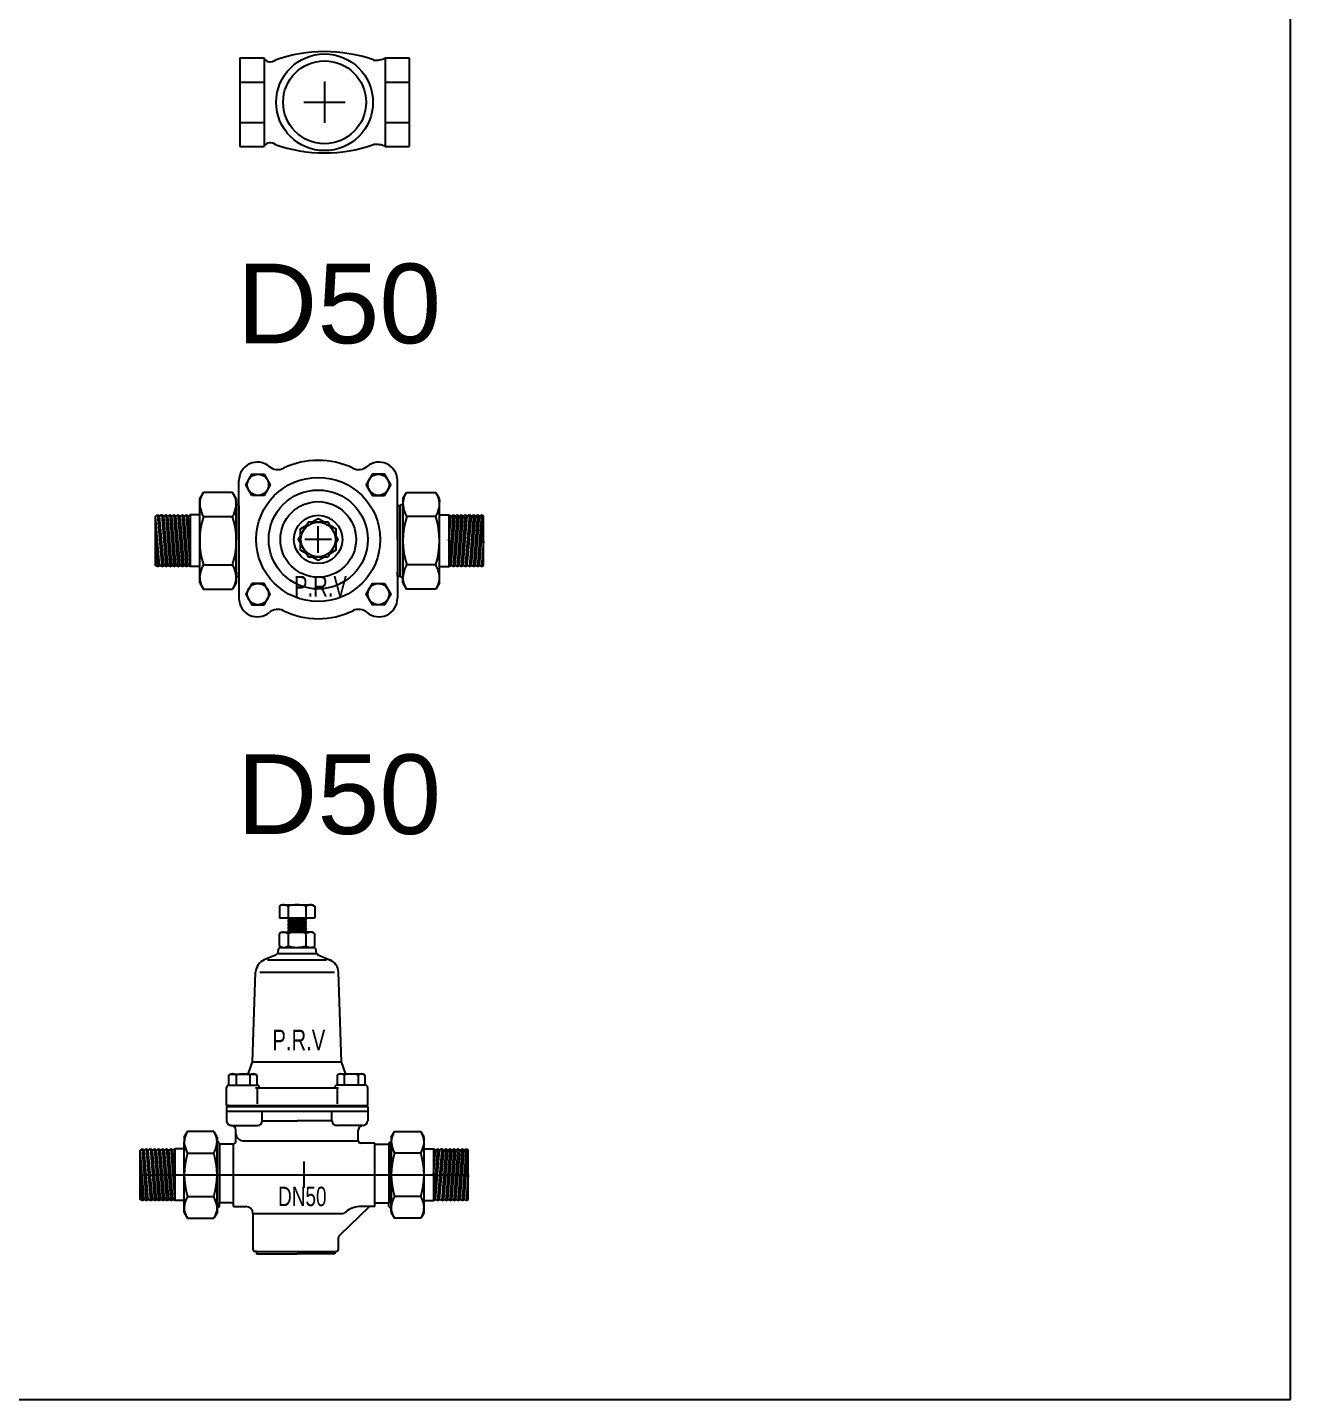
# Model space of a CAD drawing. Header units: millimetres. Extents: x 1218 to 72853, y -34712 to 16286.
# Drawn here: x 32299 to 33567, y 4681 to 6059 of the extents above; entities that cross this region are included whole.
import ezdxf

# ---------------------------------------------------------------- set-up
doc = ezdxf.new("R2010")
doc.units = ezdxf.units.MM
doc.set_wipeout_variables(frame=1)
doc.styles.get("Standard").update_dxf_attribs({"font": 'arial.ttf'})

# ---------------------------------------------------------------- blocks, each defined once
blk = doc.blocks.new('VAN1CHIEU-D50 PPR')
blk.add_wipeout([(-85, -44.5), (-85, 44.5), (-60.7, 44.5), (-60.7, 43.9), (-58.6, 42), (-55.4, 40.8), (-52.2, 41), (-49.5, 42.4), (-38.7, 45.7), (-28.4, 48.1), (-14.7, 50.2), (2.7, 50.9), (10.5, 50.5), (22.6, 49.1), (30, 47.8), (37, 46.2), (44.4, 44.1), (51.7, 42.3), (54.6, 42.5), (58.3, 43.4), (60.7, 44.5), (85, 44.5), (85, -44.5), (60.7, -44.5), (58.4, -43.4), (53, -42.4), (49.1, -42.5), (45.6, -43.7), (36.7, -46.2), (23.9, -48.9), (13.3, -50.3), (2.6, -50.9), (-13.7, -50.2), (-25.7, -48.6), (-34.4, -46.8), (-40.2, -45.3), (-45.2, -43.8), (-49.5, -42.4), (-51, -41.4), (-53, -40.8), (-55.4, -40.8), (-57.7, -41.5), (-59.2, -42.3), (-60.7, -43.9), (-60.7, -44.5)])
for p, q in [((-85, 44.5), (-60.7, 44.5)), ((-85, 44.5), (-85, -44.5)), ((-60.7, 44.5), (-60.7, -44.5)), ((60.7, 44.5), (60.7, -44.5)), ((60.7, 44.5), (85, 44.5)), ((85, 44.5), (85, -44.5)), ((-85, 20.2), (-60.7, 20.2)), ((0, 20.8), (0, -20.8)), ((60.7, 20.2), (85, 20.2)), ((-20.8, 0), (20.8, 0)), ((-85, -20.2), (-60.7, -20.2)), ((60.7, -20.2), (85, -20.2)), ((-85, -44.5), (-60.7, -44.5)), ((60.7, -44.5), (85, -44.5))]:
    blk.add_line(p, q)
for radius in [48.6, 41.6]:
    blk.add_circle((0, 0), radius)
for centre, radius, start, end in [((-54.3, 48.8), 8.1, 217.8145, 307.0088), ((0, -97.2), 148.1, 70.647, 109.518), ((51.7, 63.4), 21.1, 262.7174, 296.4421), ((-54.3, -48.8), 8.1, 52.9912, 142.1855), ((0, 97.2), 148.1, 250.482, 289.353), ((51.7, -63.4), 21.1, 63.5579, 97.2826)]:
    blk.add_arc(centre, radius, start, end)
at = {"flags": 1}
for p in [(-85, 0), (85, 0)]:
    blk.add_attdef('AMC', p, '', height=0.5, dxfattribs=at)
blk = doc.blocks.new('VANGIAMAP-D50 PPR')
blk.add_wipeout([(-86, -49.9), (-115.3, -49.9), (-119, -43.4), (-119, -27.3), (-163.3, -26.1), (-163.3, 23.5), (-161.2, 24.7), (-119, 24.7), (-119, 40.8), (-115.3, 47.3), (-79.6, 47.3), (-79.6, 59.1), (-72.6, 73.6), (-54.8, 76.6), (-42.2, 70.3), (-34.8, 71.6), (-4.4, 79.5), (18.6, 77.4), (36, 71), (42.2, 70.4), (49.1, 73.4), (64.7, 77.3), (75.3, 71), (79.4, 61.5), (79.6, 34.1), (85, 35.5), (85, 40.8), (88.8, 47.3), (118.1, 47.3), (121.9, 40.8), (121.9, 24.7), (164, 24.7), (166.1, 23.5), (166.1, -26.1), (164, -27.3), (121.9, -27.3), (121.9, -43.4), (118.1, -49.9), (88.8, -49.9), (85, -43.4), (85, -38.4), (79.6, -38.4), (79.6, -59.1), (75.1, -71.2), (68.9, -76), (61, -77.7), (51.3, -75), (42.2, -70.3), (34.8, -71.6), (22.9, -76.2), (6.2, -79.3), (-8.8, -79.1), (-21.4, -76.6), (-30.3, -73.6), (-40.5, -70.3), (-49.1, -73.4), (-56.1, -77.1), (-68.8, -76), (-77.9, -66.9), (-79.6, -59.1), (-79.6, -47.2), (-79.6, -40.6), (-82.3, -40.3), (-82.2, -43.4)])
for p, q in [((-79.6, 0), (-79.6, 59.1)), ((79.6, 0), (79.6, 59.1)), ((-119, 40.8), (-115.3, 47.3)), ((-86, 47.3), (-115.3, 47.3)), ((-82.2, 40.8), (-86, 47.3)), ((85, 40.8), (88.8, 47.3)), ((88.8, 47.3), (118.1, 47.3)), ((121.9, 40.8), (118.1, 47.3)), ((-119, -43.4), (-119, 35.1)), ((-82.2, 40.8), (-82.2, 35.5)), ((-82.2, 34.3), (-81, 35.5)), ((-82.2, 35.5), (-82.2, 33.5)), ((-82.2, -43.4), (-82.2, 35.1)), ((-82.2, 33.5), (-82.2, -36.2)), ((-79.6, 34.1), (-81, 35.5)), ((-79.6, 34.1), (-79.6, 32.9)), ((-79.6, 32.9), (-79.6, -32.9)), ((79.6, 34.1), (79.6, 32.9)), ((79.6, 34.1), (82.4, 34.1)), ((79.6, 32.9), (79.6, -32.9)), ((82.4, 34.1), (83.8, 35.5)), ((82.4, -36.7), (82.4, 34.1)), ((85, 34.3), (83.8, 35.5)), ((85, 40.8), (85, 35.5)), ((85, 35.5), (85, 33.6)), ((85, -43.4), (85, 35.2)), ((85, 33.6), (85, -36.2)), ((121.9, -43.4), (121.9, 35.2)), ((-161.2, 24.7), (-163.3, 23.5)), ((-163.3, -26.1), (-163.3, 23.5)), ((-159.2, -26.1), (-163.3, 23.5)), ((-161.2, 24.7), (-159.2, 23.5)), ((-161.2, 24.7), (-157.1, -27.3)), ((-157.1, 24.7), (-159.2, 23.5)), ((-155.1, -26.1), (-159.2, 23.5)), ((-157.1, 24.7), (-155.1, 23.5)), ((-157.1, 24.7), (-153, -27.3)), ((-153, 24.7), (-155.1, 23.5)), ((-151, -26.1), (-155.1, 23.5)), ((-153, 24.7), (-151, 23.5)), ((-153, 24.7), (-148.9, -27.3)), ((-148.9, 24.7), (-151, 23.5)), ((-146.9, -26.1), (-151, 23.5)), ((-148.9, 24.7), (-146.9, 23.5)), ((-148.9, 24.7), (-144.9, -27.3)), ((-144.9, 24.7), (-146.9, 23.5)), ((-142.8, -26.1), (-146.9, 23.5)), ((-144.9, 24.7), (-142.8, 23.5)), ((-144.9, 24.7), (-140.8, -27.3)), ((-140.8, 24.7), (-142.8, 23.5)), ((-138.7, -26.1), (-142.8, 23.5)), ((-140.8, 24.7), (-138.7, 23.5)), ((-140.8, 24.7), (-136.7, -27.3)), ((-136.7, 24.7), (-138.7, 23.5)), ((-134.6, -26.1), (-138.7, 23.5)), ((-136.7, 24.7), (-134.6, 23.5)), ((-136.7, 24.7), (-132.6, -27.3)), ((-132.6, 24.7), (-134.6, 23.5)), ((-130.5, -26.1), (-134.6, 23.5)), ((-132.6, 24.7), (-130.5, 23.5)), ((-132.6, 24.7), (-128.5, -27.3)), ((-128.5, 24.7), (-130.5, 23.5)), ((-128.5, -1.3), (-130.5, 23.5)), ((-128.5, 24.7), (-128.5, -27.3)), ((-119, 24.7), (-128.5, 24.7)), ((-121.4, 24.7), (-128.5, 24.7)), ((-115.3, 23), (-86, 23)), ((-82.2, -43.4), (-82.2, 23)), ((85, -43.4), (85, 23)), ((118.1, 23), (88.8, 23)), ((121.9, 24.7), (131.3, 24.7)), ((124.2, 24.7), (131.3, 24.7)), ((131.3, 24.7), (131.3, -27.3)), ((131.3, 24.7), (133.4, 23.5)), ((135.4, 24.7), (131.3, -27.3)), ((131.3, -1.3), (133.4, 23.5)), ((135.4, 24.7), (133.4, 23.5)), ((133.4, -26.1), (137.4, 23.5)), ((135.4, 24.7), (137.4, 23.5)), ((139.5, 24.7), (135.4, -27.3)), ((139.5, 24.7), (137.4, 23.5)), ((137.4, -26.1), (141.5, 23.5)), ((139.5, 24.7), (141.5, 23.5)), ((143.6, 24.7), (139.5, -27.3)), ((143.6, 24.7), (141.5, 23.5)), ((141.5, -26.1), (145.6, 23.5)), ((143.6, 24.7), (145.6, 23.5)), ((147.7, 24.7), (143.6, -27.3)), ((147.7, 24.7), (145.6, 23.5)), ((145.6, -26.1), (149.7, 23.5)), ((147.7, 24.7), (149.7, 23.5)), ((151.8, 24.7), (147.7, -27.3)), ((151.8, 24.7), (149.7, 23.5)), ((149.7, -26.1), (153.8, 23.5)), ((151.8, 24.7), (153.8, 23.5)), ((155.8, 24.7), (151.8, -27.3)), ((155.8, 24.7), (153.8, 23.5)), ((153.8, -26.1), (157.9, 23.5)), ((155.8, 24.7), (157.9, 23.5)), ((159.9, 24.7), (155.9, -27.3)), ((159.9, 24.7), (157.9, 23.5)), ((157.9, -26.1), (162, 23.5)), ((159.9, 24.7), (162, 23.5)), ((164, 24.7), (159.9, -27.3)), ((164, 24.7), (162, 23.5)), ((162, -26.1), (166.1, 23.5)), ((164, 24.7), (166.1, 23.5)), ((166.1, -26.1), (166.1, 23.5)), ((13.3, 0), (-13.3, 0)), ((0, -13.3), (0, 13.3)), ((79.6, 0), (79.6, -59.1)), ((-163.3, -1.3), (-161.2, -27.3)), ((-82.2, -1.3), (-82.2, -43.4)), ((-79.6, 0), (-79.6, -59.1)), ((85, -1.3), (85, -43.4)), ((166.1, -1.3), (164, -27.3)), ((-161.2, -27.3), (-163.3, -26.1)), ((-161.2, -27.3), (-159.2, -26.1)), ((-157.1, -27.3), (-159.2, -26.1)), ((-157.1, -27.3), (-155.1, -26.1)), ((-153, -27.3), (-155.1, -26.1)), ((-153, -27.3), (-151, -26.1)), ((-148.9, -27.3), (-151, -26.1)), ((-148.9, -27.3), (-146.9, -26.1)), ((-144.9, -27.3), (-146.9, -26.1)), ((-144.9, -27.3), (-142.8, -26.1)), ((-140.8, -27.3), (-142.8, -26.1)), ((-140.8, -27.3), (-138.7, -26.1)), ((-136.7, -27.3), (-138.7, -26.1)), ((-136.7, -27.3), (-134.6, -26.1)), ((-132.6, -27.3), (-134.6, -26.1)), ((-132.6, -27.3), (-130.5, -26.1)), ((-128.5, -27.3), (-130.5, -26.1)), ((-119, -27.3), (-128.5, -27.3)), ((-121.4, -27.3), (-128.5, -27.3)), ((-115.3, -25.6), (-86, -25.6)), ((118.1, -25.6), (88.8, -25.6)), ((121.9, -27.3), (131.3, -27.3)), ((124.2, -27.3), (131.3, -27.3)), ((131.3, -27.3), (133.4, -26.1)), ((135.4, -27.3), (133.4, -26.1)), ((135.4, -27.3), (137.4, -26.1)), ((139.5, -27.3), (137.4, -26.1)), ((139.5, -27.3), (141.5, -26.1)), ((143.6, -27.3), (141.5, -26.1)), ((143.6, -27.3), (145.6, -26.1)), ((147.7, -27.3), (145.6, -26.1)), ((147.7, -27.3), (149.7, -26.1)), ((151.8, -27.3), (149.7, -26.1)), ((151.8, -27.3), (153.8, -26.1)), ((155.9, -27.3), (153.8, -26.1)), ((155.9, -27.3), (157.9, -26.1)), ((159.9, -27.3), (157.9, -26.1)), ((159.9, -27.3), (162, -26.1)), ((164, -27.3), (162, -26.1)), ((164, -27.3), (166.1, -26.1)), ((-82.2, -38.2), (-82.2, -36.2)), ((-82.2, -36.9), (-81, -38.2)), ((-82.2, -43.4), (-82.2, -38.2)), ((-79.6, -36.8), (-81, -38.2)), ((-79.6, -36.8), (-79.6, -32.9)), ((79.6, -36.7), (79.6, -32.9)), ((79.6, -36.7), (82.4, -36.7)), ((82.4, -36.7), (83.8, -38.1)), ((85, -36.9), (83.8, -38.1)), ((85, -38.1), (85, -36.2)), ((85, -43.4), (85, -38.1)), ((-119, -43.4), (-115.3, -49.9)), ((-115.3, -49.9), (-86, -49.9)), ((-82.2, -43.4), (-86, -49.9)), ((85, -43.4), (88.8, -49.9)), ((118.1, -49.9), (88.8, -49.9)), ((121.9, -43.4), (118.1, -49.9))]:
    blk.add_line(p, q)
for points in [[(-66.7, 44.2), (-72.8, 54.9), (-66.7, 65.5), (-54.4, 65.5), (-48.2, 54.9), (-54.4, 44.2)], [(66.7, 44.2), (72.8, 54.9), (66.7, 65.6), (54.4, 65.6), (48.2, 54.9), (54.4, 44.2)], [(10, -17.3), (20, 0), (10, 17.3), (-10, 17.3), (-20, 0), (-10, -17.3)], [(-66.7, -44.2), (-72.8, -54.9), (-66.7, -65.6), (-54.4, -65.6), (-48.2, -54.9), (-54.4, -44.2)], [(66.7, -44.2), (72.8, -54.9), (66.7, -65.5), (54.4, -65.5), (48.2, -54.9), (54.4, -44.2)]]:
    blk.add_lwpolyline(points, close=True)
for points in [[(-11.9, 14), (-18.1, 10.4), (-18.1, 3.3)], [(6.2, 17.3), (0, 20.9), (-6.2, 17.3)], [(18.1, 3.3), (18.1, 10.4), (11.9, 14)], [(-18.1, -3.3), (-18.1, -10.4), (-11.9, -14)], [(11.9, -14), (18.1, -10.4), (18.1, -3.3)], [(-6.2, -17.3), (0, -20.9), (6.2, -17.3)]]:
    blk.add_lwpolyline(points)
for centre, radius in [((-60.5, 54.9), 10.7), ((0, 0), 62.3), ((60.5, 54.9), 10.7), ((0, 0), 49.7), ((0, 0), 38), ((0, 0), 24.3), ((0, 0), 17.3), ((-60.5, -54.9), 10.7), ((60.5, -54.9), 10.7)]:
    blk.add_circle(centre, radius)
for centre, radius, start, end in [((-61, 59.1), 18.6, 50.0031, 180.0039), ((-40.6, 83.5), 13.3, 230.0031, 295.9009), ((0, 0), 79.6, 64.1069, 115.9009), ((40.5, 83.5), 13.3, 244.1069, 310.0047), ((61, 59.1), 18.6, 0.0039, 130.0047), ((-98.5, 35.5), 20.5, 144.7443, 180.8793), ((-102.7, 35.5), 20.5, 359.1285, 35.2636), ((105.5, 35.5), 20.5, 144.7443, 180.8793), ((101.3, 35.5), 20.5, 359.1285, 35.2636), ((-88.4, 38), 30.8, 174.7443, 209.1285), ((-112.8, 38), 30.8, 330.8793, 5.2636), ((115.7, 38), 30.8, 174.7443, 209.1285), ((91.2, 38), 30.8, 330.8793, 5.2636), ((-38.6, -1.3), 80.4, 162.416, 197.5919), ((-162.6, -1.3), 80.4, 342.416, 17.5919), ((165.5, -1.3), 80.4, 162.416, 197.5919), ((41.4, -1.3), 80.4, 342.416, 17.5919), ((-88.4, -40.6), 30.8, 150.8793, 174.7443), ((-112.8, -40.6), 30.8, 5.2636, 29.1285), ((115.7, -40.6), 30.8, 150.8793, 174.7443), ((91.2, -40.6), 30.8, 5.2636, 29.1285), ((-98.5, -38.1), 20.5, 179.1285, 204.7443), ((-102.7, -38.1), 20.5, 335.2636, 0.8793), ((105.5, -38.1), 20.5, 179.1285, 204.7443), ((101.4, -38.1), 20.5, 335.2636, 0.8793), ((-61, -59.1), 18.6, 180.0039, 310.0047), ((61, -59.1), 18.6, 230.0031, 0.0039), ((-40.5, -83.5), 13.3, 64.1069, 130.0047), ((0, 0), 79.6, 244.1069, 295.9009), ((40.6, -83.5), 13.3, 50.0031, 115.9009)]:
    blk.add_arc(centre, radius, start, end)
at = {"width": 0.7}
blk.add_text('P.R.V', height=20.82, rotation=0.0039, dxfattribs=at).set_placement((-24.3, -57.4))
at = {"flags": 1}
for p in [(-82.2, -1.3), (85, -1.3)]:
    blk.add_attdef('AMC', p, '', height=0.5, dxfattribs=at)
blk = doc.blocks.new('VANGIAMAP-FRONT-D50 PPR')
blk.add_wipeout([(-47.9, -79.5), (-47.9, -77.1), (-49.1, -77.1), (-50.7, -76.4), (-51.4, -74.7), (-51.4, -39), (-53.5, -34), (-58.5, -31.9), (-70.9, -31.9), (-70.9, -30.7), (-71.5, -29), (-73.2, -28.3), (-85, -28.3), (-85, -31.8), (-86.3, -33.1), (-87.4, -32), (-87.4, -37.8), (-90.8, -43.6), (-117.1, -43.6), (-120.5, -37.8), (-120.5, -26), (-162.6, -26), (-164.7, -24.8), (-164.7, 24.8), (-162.6, 26), (-120.5, 26), (-120.5, 37.8), (-117.1, 43.6), (-90.8, 43.6), (-87.4, 37.8), (-87.4, 32), (-86.3, 33.1), (-85, 31.8), (-85, 30.7), (-70.9, 30.7), (-69.1, 32.1), (-68.5, 34.1), (-68.5, 41.3), (-68.5, 44.9), (-69.9, 48.2), (-73, 49.6), (-76.6, 51), (-77.9, 54.3), (-77.9, 87.8), (-77.3, 89.4), (-75.6, 90.1), (-75.5, 100.1), (-73.6, 101.2), (-56.2, 101.2), (-51.7, 113.6), (-48.7, 203.6), (-46.1, 211), (-40, 215.8), (-26.8, 222.2), (-26, 226), (-24.8, 229.7), (-24.8, 242.3), (-22.4, 243.7), (-16.2, 243.7), (-16.5, 257.8), (-24.8, 258.1), (-24.8, 269.7), (-22.5, 271.1), (8.2, 271.1), (10.6, 269.7), (10.6, 258.1), (2.3, 258.1), (2.3, 243.7), (8.2, 243.7), (10.6, 242.3), (10.6, 229.7), (10.1, 228.2), (11.1, 227.7), (11.8, 226), (12.1, 223.3), (13.2, 221.5), (15.4, 220.2), (27, 215.3), (31.2, 211.9), (34.1, 206.2), (34.6, 202.3), (37.5, 113.6), (42, 101.2), (59.4, 101.2), (61.3, 100.1), (61.4, 90.1), (63.1, 89.4), (63.8, 87.8), (63.8, 54.3), (62.4, 51), (58.8, 49.6), (55.2, 47.6), (54.3, 44.9), (54.3, 34.2), (55, 32.6), (56.7, 31.9), (70.9, 31.9), (70.9, 30.7), (85, 30.7), (85, 31.8), (86.3, 33.1), (87.4, 32), (87.4, 37.8), (90.8, 43.6), (117.1, 43.6), (120.4, 37.8), (120.4, 26), (162.6, 26), (164.7, 24.8), (164.7, -24.8), (162.6, -26), (120.5, -26), (120.5, -37.8), (117.1, -43.6), (90.8, -43.6), (87.4, -37.8), (87.4, -32), (86.3, -33.1), (85, -31.8), (85, -28.3), (70.9, -28.3), (70.9, -31.9), (67.4, -31.9), (66.4, -32), (65.4, -32.3), (34.7, -61.7), (34.3, -74.8), (33.6, -76.4), (30.9, -76.4), (30.9, -79.5)])
at = {"ltscale": 0.6}
for p, q in [((-22.5, 271.1), (-24.8, 269.7)), ((-24.8, 269.7), (-24.8, 258.1)), ((-16, 269.7), (-16, 258.1)), ((1.8, 269.7), (1.8, 258.1)), ((8.2, 271.1), (10.6, 269.7)), ((10.6, 269.7), (10.6, 258.1)), ((-22.4, 243.7), (-24.8, 242.3)), ((8.2, 243.7), (10.6, 242.3)), ((-22.4, 228.4), (-24.8, 229.7)), ((8.2, 228.4), (10.6, 229.7)), ((-73.6, 101.2), (-75.5, 100.1)), ((-49.2, 101.2), (-47.4, 100.1)), ((35.1, 101.2), (33.2, 100.1)), ((59.4, 101.2), (61.3, 100.1))]:
    blk.add_line(p, q, dxfattribs=at)
for p, q in [((-22.5, 271.1), (8.2, 271.1)), ((-24.8, 258.1), (10.6, 258.1)), ((-16, 258.1), (-16.5, 257.8)), ((-16.5, 257.8), (-15.3, 257.1)), ((-15.3, 257.1), (-16.5, 256.3)), ((-15.3, 257.1), (-16.5, 256.3)), ((-15.3, 255.6), (-16.5, 256.3)), ((-15.3, 255.6), (-16.5, 256.3)), ((-15.3, 255.6), (-16.5, 254.9)), ((-15.3, 254.2), (-16.5, 254.9)), ((-15.3, 254.2), (-16.5, 253.5)), ((-15.3, 252.8), (-16.5, 253.5)), ((-15.3, 252.8), (-16.5, 252)), ((-15.3, 251.4), (-16.5, 252)), ((-15.3, 251.4), (-16.5, 250.6)), ((-15.3, 249.9), (-16.5, 250.6)), ((-15.3, 249.9), (-16.5, 249.2)), ((-15.3, 248.5), (-16.5, 249.2)), ((-15.3, 248.5), (-16.5, 247.8)), ((-15.3, 257.1), (1.1, 256.5)), ((-15.3, 255.6), (1.1, 255)), ((-15.3, 254.2), (1.1, 253.6)), ((-15.3, 252.8), (1.1, 252.2)), ((-15.3, 251.4), (1.1, 250.8)), ((-15.3, 249.9), (1.1, 249.4)), ((1.1, 248), (-15.3, 248.5)), ((0.7, 258.1), (2.3, 257.3)), ((2.3, 257.3), (1.1, 256.5)), ((1.1, 256.5), (2.3, 255.8)), ((1.1, 256.5), (2.3, 255.8)), ((1.1, 255), (2.3, 255.7)), ((1.1, 255), (2.3, 255.7)), ((1.1, 255), (2.3, 254.3)), ((1.1, 253.6), (2.3, 254.3)), ((1.1, 253.6), (2.3, 252.9)), ((1.1, 252.2), (2.3, 252.9)), ((1.1, 252.2), (2.3, 251.4)), ((1.1, 250.8), (2.3, 251.5)), ((1.1, 250.8), (2.3, 250.1)), ((1.1, 249.4), (2.3, 250.1)), ((1.1, 249.4), (2.3, 248.6)), ((1.1, 248), (2.3, 248.6)), ((-24.8, 229.7), (-24.8, 242.3)), ((-22.4, 243.7), (2.3, 243.7)), ((-15.3, 247.1), (-16.5, 247.8)), ((-15.3, 247.1), (-16.5, 246.3)), ((-15.3, 245.7), (-16.5, 246.3)), ((-15.3, 245.7), (-16.5, 244.9)), ((-15.3, 244.3), (-16.5, 244.9)), ((-15.3, 244.3), (-16.2, 243.7)), ((-16, 242.3), (-16, 229.7)), ((-15.3, 247.1), (1.1, 246.6)), ((1.1, 245.1), (-15.3, 245.7)), ((-15.3, 244.3), (1.1, 243.7)), ((1.1, 248), (2.3, 247.2)), ((1.1, 246.6), (2.3, 247.2)), ((1.1, 246.6), (2.3, 245.8)), ((1.1, 245.1), (2.3, 245.8)), ((1.1, 245.1), (2.3, 244.4)), ((1.1, 243.7), (2.3, 244.4)), ((1.8, 242.3), (1.8, 229.7)), ((8.2, 243.7), (2.3, 243.7)), ((10.6, 229.7), (10.6, 242.3)), ((-26, 226), (-26, 224.8)), ((-25.8, 222.2), (11.6, 222.2)), ((-23.6, 228.4), (-16.5, 228.4)), ((-22.4, 228.4), (8.2, 228.4)), ((-22.4, 228.4), (8.2, 228.4)), ((-16.5, 228.4), (2.3, 228.4)), ((2.3, 228.4), (9.4, 228.4)), ((11.8, 226), (11.8, 224.8)), ((-28.9, 220.5), (-40, 215.8)), ((-36.7, 215.8), (22.5, 215.8)), ((14.7, 220.5), (25.8, 215.8)), ((14.7, 220.5), (27, 215.3)), ((-51.7, 113.6), (-48.7, 203.6)), ((-44.6, 203.6), (30.4, 203.6)), ((37.5, 113.6), (34.5, 203.6)), ((-56.2, 101.2), (-51.7, 113.6)), ((-51.7, 113.6), (37.5, 113.6)), ((42, 101.2), (37.5, 113.6)), ((-75.5, 90.1), (-75.5, 100.1)), ((-73.6, 101.2), (-49.2, 101.2)), ((-68.4, 100.1), (-68.4, 90.1)), ((-54.4, 100.1), (-54.4, 90.1)), ((-47.4, 100.1), (-47.4, 90.1)), ((33.2, 100.1), (33.2, 90.1)), ((59.4, 101.2), (35.1, 101.2)), ((40.2, 100.1), (40.2, 90.1)), ((54.3, 100.1), (54.3, 90.1)), ((61.3, 90.1), (61.3, 100.1)), ((-77.9, 69.7), (-77.9, 87.8)), ((-75.6, 90.1), (-47.2, 90.1)), ((-75.5, 90.1), (-47.4, 90.1)), ((-48.7, 87.4), (34.5, 87.4)), ((-47.2, 87.4), (-47.2, 71.3)), ((-44.9, 87.4), (-44.9, 87.8)), ((30.7, 87.4), (30.7, 87.8)), ((61.4, 90.1), (33.1, 90.1)), ((61.4, 90.1), (33.1, 90.1)), ((33.1, 87.4), (33.1, 71.3)), ((61.3, 90.1), (33.2, 90.1)), ((63.8, 69.7), (63.8, 87.8)), ((-75.6, 69.7), (-77.9, 69.7)), ((-75.6, 69.7), (61.4, 69.7)), ((-75.6, 69.7), (-75.6, 68.5)), ((61.4, 69.7), (61.4, 68.5)), ((61.4, 69.7), (61.4, 68.5)), ((61.4, 69.7), (63.8, 69.7)), ((61.4, 69.7), (63.8, 69.7)), ((-77.9, 68.5), (63.8, 68.5)), ((-77.9, 68.5), (-77.9, 63.8)), ((-77.9, 63.8), (63.8, 63.8)), ((-77.9, 63.8), (-77.9, 54.3)), ((-77.9, 63.8), (-77.9, 54.3)), ((-77.9, 63.8), (-70.9, 63.8)), ((-77.9, 63.8), (-66.1, 63.8)), ((-42.1, 54.3), (-42.1, 63.8)), ((27.9, 54.3), (27.9, 63.8)), ((63.8, 68.5), (63.8, 63.8)), ((63.8, 63.8), (63.8, 54.3)), ((63.8, 63.8), (63.8, 54.3)), ((63.8, 63.8), (63.8, 54.3)), ((-120.5, 37.8), (-117.1, 43.6)), ((-90.8, 43.6), (-117.1, 43.6)), ((-87.4, 37.8), (-90.8, 43.6)), ((-73, 49.6), (-46.8, 49.6)), ((-68.5, 44.9), (-68.5, 44.9)), ((-68.5, 44.9), (-68.5, 44.9)), ((-68.5, 44.9), (-68.5, 44.9)), ((-68.5, 34.2), (-68.5, 44.9)), ((-42.1, 54.3), (-7.1, 54.3)), ((27.9, 54.3), (-7.1, 54.3)), ((59, 49.6), (32.6, 49.6)), ((54.3, 44.9), (54.3, 44.6)), ((54.3, 44.9), (54.3, 44.9)), ((54.3, 34.2), (54.3, 44.9)), ((87.4, 37.8), (90.8, 43.6)), ((90.8, 43.6), (117.1, 43.6)), ((120.4, 37.8), (117.1, 43.6)), ((-120.5, -37.8), (-120.5, 32.7)), ((-87.4, 37.8), (-87.4, 33.1)), ((-87.4, 32), (-86.3, 33.1)), ((-87.4, 33.1), (-87.4, 31.3)), ((-87.4, -37.8), (-87.4, 32.7)), ((-87.4, 31.3), (-87.4, -31.3)), ((-85, 31.8), (-86.3, 33.1)), ((-85, 31.8), (-85, 30.7)), ((-85, 30.7), (-85, -28.3)), ((-70.9, 30.7), (-85, 30.7)), ((-70.9, -31.9), (-70.9, 30.7)), ((-61.4, 34.2), (54.3, 34.2)), ((70.9, 31.9), (56.7, 31.9)), ((70.9, 31.9), (66.2, 31.9)), ((70.9, -31.9), (70.9, 31.9)), ((70.9, 30.7), (85, 30.7)), ((85, 31.8), (86.3, 33.1)), ((85, 31.8), (85, 30.7)), ((85, 30.7), (85, -28.3)), ((87.4, 32), (86.3, 33.1)), ((87.4, 37.8), (87.4, 33.1)), ((87.4, 33.1), (87.4, 31.3)), ((87.4, -37.8), (87.4, 32.7)), ((87.4, 31.3), (87.4, -31.3)), ((120.5, -37.8), (120.4, 32.7)), ((-162.6, 26), (-164.7, 24.8)), ((-164.7, -24.8), (-164.7, 24.8)), ((-160.6, -24.8), (-164.7, 24.8)), ((-162.6, 26), (-160.6, 24.8)), ((-162.6, 26), (-158.5, -26)), ((-158.5, 26), (-160.6, 24.8)), ((-156.5, -24.8), (-160.6, 24.8)), ((-158.5, 26), (-156.5, 24.8)), ((-158.5, 26), (-154.4, -26)), ((-154.4, 26), (-156.5, 24.8)), ((-152.4, -24.8), (-156.5, 24.8)), ((-154.4, 26), (-152.4, 24.8)), ((-154.4, 26), (-150.4, -26)), ((-150.4, 26), (-152.4, 24.8)), ((-148.3, -24.8), (-152.4, 24.8)), ((-150.4, 26), (-148.3, 24.8)), ((-150.4, 26), (-146.3, -26)), ((-146.3, 26), (-148.3, 24.8)), ((-144.2, -24.8), (-148.3, 24.8)), ((-146.3, 26), (-144.2, 24.8)), ((-146.3, 26), (-142.2, -26)), ((-142.2, 26), (-144.2, 24.8)), ((-140.1, -24.8), (-144.2, 24.8)), ((-142.2, 26), (-140.1, 24.8)), ((-142.2, 26), (-138.1, -26)), ((-138.1, 26), (-140.1, 24.8)), ((-136, -24.8), (-140.1, 24.8)), ((-138.1, 26), (-136, 24.8)), ((-138.1, 26), (-134, -26)), ((-134, 26), (-136, 24.8)), ((-131.9, -24.8), (-136, 24.8)), ((-134, 26), (-131.9, 24.8)), ((-134, 26), (-129.9, -26)), ((-129.9, 26), (-131.9, 24.8)), ((-129.9, 0), (-131.9, 24.8)), ((-129.9, 26), (-129.9, -26)), ((-120.5, 26), (-129.9, 26)), ((-122.8, 26), (-129.9, 26)), ((-117.1, 21.8), (-90.8, 21.8)), ((-87.4, -37.8), (-87.4, 21.8)), ((87.4, -37.8), (87.4, 21.8)), ((117.1, 21.8), (90.8, 21.8)), ((120.4, 26), (129.9, 26)), ((129.9, 26), (129.9, -26)), ((129.9, 26), (131.9, 24.8)), ((134, 26), (129.9, -26)), ((129.9, 0), (131.9, 24.8)), ((134, 26), (131.9, 24.8)), ((131.9, -24.8), (136, 24.8)), ((134, 26), (136, 24.8)), ((138.1, 26), (134, -26)), ((138.1, 26), (136, 24.8)), ((136, -24.8), (140.1, 24.8)), ((138.1, 26), (140.1, 24.8)), ((142.2, 26), (138.1, -26)), ((142.2, 26), (140.1, 24.8)), ((140.1, -24.8), (144.2, 24.8)), ((142.2, 26), (144.2, 24.8)), ((146.3, 26), (142.2, -26)), ((146.3, 26), (144.2, 24.8)), ((144.2, -24.8), (148.3, 24.8)), ((146.3, 26), (148.3, 24.8)), ((150.4, 26), (146.3, -26)), ((150.4, 26), (148.3, 24.8)), ((148.3, -24.8), (152.4, 24.8)), ((150.4, 26), (152.4, 24.8)), ((154.4, 26), (150.4, -26)), ((154.4, 26), (152.4, 24.8)), ((152.4, -24.8), (156.5, 24.8)), ((154.4, 26), (156.5, 24.8)), ((158.5, 26), (154.4, -26)), ((158.5, 26), (156.5, 24.8)), ((156.5, -24.8), (160.6, 24.8)), ((158.5, 26), (160.6, 24.8)), ((162.6, 26), (158.5, -26)), ((162.6, 26), (160.6, 24.8)), ((160.6, -24.8), (164.7, 24.8)), ((162.6, 26), (164.7, 24.8)), ((164.7, -24.8), (164.7, 24.8)), ((-164.7, 0), (164.7, 0)), ((-70.9, 0), (-70.9, 8.3)), ((-70.9, 0), (-70.9, 8.3)), ((0, -13.3), (0, 13.3)), ((87.4, 0), (87.4, -37.8)), ((164.7, 0), (162.6, -26)), ((-164.7, 0), (-162.6, -26)), ((-87.4, 0), (-87.4, -37.8)), ((-162.6, -26), (-164.7, -24.8)), ((-162.6, -26), (-160.6, -24.8)), ((-158.5, -26), (-160.6, -24.8)), ((-158.5, -26), (-156.5, -24.8)), ((-154.4, -26), (-156.5, -24.8)), ((-154.4, -26), (-152.4, -24.8)), ((-150.4, -26), (-152.4, -24.8)), ((-150.4, -26), (-148.3, -24.8)), ((-146.3, -26), (-148.3, -24.8)), ((-146.3, -26), (-144.2, -24.8)), ((-142.2, -26), (-144.2, -24.8)), ((-142.2, -26), (-140.1, -24.8)), ((-138.1, -26), (-140.1, -24.8)), ((-138.1, -26), (-136, -24.8)), ((-134, -26), (-136, -24.8)), ((-134, -26), (-131.9, -24.8)), ((-129.9, -26), (-131.9, -24.8)), ((-120.5, -26), (-129.9, -26)), ((-122.8, -26), (-129.9, -26)), ((-117.1, -21.8), (-90.8, -21.8)), ((117.1, -21.8), (90.8, -21.8)), ((120.5, -26), (129.9, -26)), ((129.9, -26), (131.9, -24.8)), ((134, -26), (131.9, -24.8)), ((134, -26), (136, -24.8)), ((138.1, -26), (136, -24.8)), ((138.1, -26), (140.1, -24.8)), ((142.2, -26), (140.1, -24.8)), ((142.2, -26), (144.2, -24.8)), ((146.3, -26), (144.2, -24.8)), ((146.3, -26), (148.3, -24.8)), ((150.4, -26), (148.3, -24.8)), ((150.4, -26), (152.4, -24.8)), ((154.4, -26), (152.4, -24.8)), ((154.4, -26), (156.5, -24.8)), ((158.5, -26), (156.5, -24.8)), ((158.5, -26), (160.6, -24.8)), ((162.6, -26), (160.6, -24.8)), ((162.6, -26), (164.7, -24.8)), ((-120.5, -37.8), (-117.1, -43.6)), ((-87.4, -37.8), (-90.8, -43.6)), ((-87.4, -33.1), (-87.4, -31.3)), ((-87.4, -32), (-86.3, -33.1)), ((-87.4, -37.8), (-87.4, -33.1)), ((-85, -31.8), (-86.3, -33.1)), ((-85, -31.8), (-85, -28.3)), ((-73.2, -28.3), (-85, -28.3)), ((-70.9, -31.9), (-70.9, -30.7)), ((-70.9, -31.9), (-58.5, -31.9)), ((-62, -31.9), (-58.5, -31.9)), ((-58.5, -31.9), (-58.5, -31.9)), ((-51.4, -39), (37, -39)), ((-51.4, -39), (-51.4, -74.7)), ((65.4, -32.3), (35.7, -60.8)), ((65.7, -31.9), (55.2, -31.9)), ((70.9, -31.9), (65.7, -31.9)), ((70.9, -31.9), (67.4, -31.9)), ((70.9, -28.3), (85, -28.3)), ((85, -31.8), (85, -28.3)), ((85, -31.8), (86.3, -33.1)), ((87.4, -32), (86.3, -33.1)), ((87.4, -33.1), (87.4, -31.3)), ((87.4, -37.8), (87.4, -33.1)), ((87.4, -37.8), (90.8, -43.6)), ((120.5, -37.8), (117.1, -43.6)), ((-117.1, -43.6), (-90.8, -43.6)), ((117.1, -43.6), (90.8, -43.6)), ((34.3, -62.9), (34.3, -74.7)), ((-47.9, -77.1), (-49.1, -77.1)), ((-47.9, -77.1), (-47.9, -79.5)), ((-47.9, -77.1), (30.9, -77.1)), ((-47.9, -79.5), (-7.1, -79.5)), ((-43.2, -79.5), (-40.5, -79.5)), ((30.9, -79.5), (-7.1, -79.5)), ((30.9, -77.1), (30.9, -79.5)), ((30.9, -77.1), (32, -77.1)), ((34.3, -74.6), (34.3, -74.7))]:
    blk.add_line(p, q)
for centre, radius, start, end in [((-20.5, 263.6), 7.48, 89.1285, 114.7443), ((-21.4, 259.9), 11.2, 60.8793, 84.7443), ((-7.1, 241.8), 29.3, 72.416, 107.5919), ((7.2, 259.9), 11.2, 95.2636, 119.1285), ((6.3, 263.6), 7.48, 65.2636, 90.8793), ((-20.5, 236.2), 7.47, 89.1285, 114.7443), ((-21.4, 232.5), 11.2, 60.8793, 84.7442), ((-7.1, 214.4), 29.3, 72.416, 107.5919), ((7.2, 232.5), 11.2, 95.2636, 119.1285), ((6.3, 236.2), 7.47, 65.2636, 90.8793), ((-20.5, 235.8), 7.47, 245.2636, 270.8793), ((-21.4, 239.5), 11.2, 275.2636, 299.1285), ((-7.1, 257.7), 29.3, 252.416, 287.5919), ((7.2, 239.5), 11.2, 240.8793, 264.7442), ((6.3, 235.8), 7.47, 269.1285, 294.7443), ((-72, 95.3), 5.93, 89.1285, 114.7443), ((-72.8, 92.4), 8.89, 60.8793, 84.7442), ((-61.4, 78), 23.2, 72.416, 107.5919), ((-50.1, 92.4), 8.89, 95.2636, 119.1286), ((-50.8, 95.3), 5.93, 65.2636, 90.8793), ((36.6, 95.3), 5.93, 89.1285, 114.7443), ((35.9, 92.4), 8.89, 60.8793, 84.7442), ((47.2, 78), 23.2, 72.416, 107.5919), ((58.6, 92.4), 8.89, 95.2636, 119.1286), ((57.9, 95.3), 5.93, 65.2636, 90.8793)]:
    blk.add_arc(centre, radius, start, end, dxfattribs=at)
for centre, radius, start, end in [((-30.7, 224.8), 4.72, 292.6238, 0.0039), ((-23.6, 226), 2.36, 90.0039, 180.0039), ((9.4, 226), 2.36, 0.0039, 90.0039), ((16.5, 224.8), 4.72, 180.0039, 247.384), ((-34.6, 202.7), 14.2, 112.6238, 176.5035), ((20.4, 202.7), 14.2, 3.5044, 67.384), ((-75.6, 87.8), 2.36, 90.0039, 180.0039), ((-47.2, 87.8), 2.36, 0.0039, 90.0039), ((33.1, 87.8), 2.36, 90.0039, 180.0039), ((61.4, 87.8), 2.36, 0.0039, 90.0039), ((-102, 33), 18.4, 144.7443, 180.8793), ((-105.8, 33), 18.4, 359.1285, 35.2636), ((-73.2, 54.3), 4.72, 180.0039, 270.0039), ((-73.3, 44.9), 4.72, 0.0039, 90.0039), ((-73.3, 44.9), 4.72, 0.0039, 90.0039), ((-73.3, 44.9), 4.72, 0.0039, 90.0039), ((-46.8, 54.3), 4.72, 270.0039, 0.0039), ((32.6, 54.3), 4.72, 180.0039, 270.0039), ((59.1, 44.9), 4.72, 90.0039, 180.0039), ((59, 54.3), 4.72, 270.0039, 0.0039), ((105.8, 33), 18.4, 144.7443, 180.8793), ((102, 33), 18.4, 359.1285, 35.2636), ((-93, 35.3), 27.6, 174.7443, 209.1285), ((-114.9, 35.2), 27.6, 330.8793, 5.2636), ((-72.1, 34.1), 3.62, 290.3122, 2.3155), ((-61.4, 41.3), 7.09, 180.0039, 270.0039), ((56.7, 34.2), 2.36, 180.0039, 270.0039), ((114.9, 35.3), 27.6, 174.7443, 209.1285), ((93, 35.3), 27.6, 330.8793, 5.2636), ((-48.2, 0), 72.2, 162.416, 197.5919), ((-159.6, 0), 72.2, 342.416, 17.5919), ((159.6, 0), 72.2, 162.416, 197.5919), ((48.2, 0), 72.2, 342.416, 17.5919), ((-93, -35.3), 27.6, 150.8793, 174.7443), ((-114.9, -35.3), 27.6, 5.2636, 29.1285), ((114.9, -35.2), 27.6, 150.8793, 174.7443), ((93, -35.3), 27.6, 5.2636, 29.1285), ((-102, -33), 18.4, 179.1285, 204.7443), ((-105.8, -33), 18.4, 335.2636, 0.8793), ((-73.2, -30.7), 2.36, 0.0039, 90.0039), ((-58.5, -39), 7.09, 0.0039, 90.0039), ((37, -27.2), 11.8, 270.0039, 285.8403), ((56.9, -55.9), 24.1, 94.0459, 133.8084), ((67.4, -36.6), 4.72, 90.0039, 115.0039), ((67.4, -36.6), 4.72, 90.0039, 115.0039), ((105.8, -33), 18.4, 179.1285, 204.7443), ((102, -33), 18.4, 335.2636, 0.8793), ((36.7, -62.9), 2.36, 115.0039, 180.0039), ((-49.1, -74.7), 2.36, 180.0039, 270.0039), ((32, -74.7), 2.36, 270.0039, 0.0039), ((32, -74.7), 2.36, 270.0039, 0.0039)]:
    blk.add_arc(centre, radius, start, end)
at = {"width": 0.7}
for s, height, p in [('P.R.V', 20.82, (-31.9, 125)), ('DN50', 19.48, (-26.2, -31.5))]:
    blk.add_text(s, height=height, rotation=0.0039, dxfattribs=at).set_placement(p)
at = {"flags": 1}
for p in [(-87.4, 0), (87.4, 0)]:
    blk.add_attdef('AMC', p, '', height=0.5, dxfattribs=at)

msp = doc.modelspace()

# ---------------------------------------------------------------- linework, layer by layer
for p, q in [((33567.5, 4681), (33567.5, 15109.4)), ((28512.3, 4681), (33567.5, 4681))]:
    msp.add_line(p, q)

# ---------------------------------------------------------------- block references
for name, p in [('VAN1CHIEU-D50 PPR', (32597.6, 5984.2)), ('VANGIAMAP-D50 PPR', (32591.2, 5545)), ('VANGIAMAP-FRONT-D50 PPR', (32577.1, 4906.8))]:
    msp.add_blockref(name, p)

# ---------------------------------------------------------------- texts
at = {"color": 2, "ltscale": 500}
for p in [(32509.7, 5742.1), (32509.7, 5249.1)]:
    msp.add_text('D50', height=80, rotation=360, dxfattribs=at).set_placement(p)

doc.saveas('drawing.dxf')
